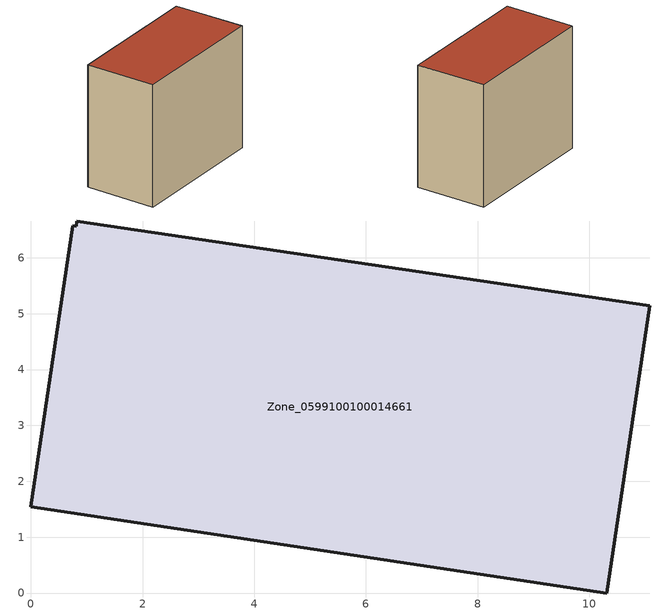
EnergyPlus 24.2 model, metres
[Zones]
Zone_0599100100014661
 floor ground (C_G): 10.31,0 0,1.54 0.75,6.58 0.82,6.57 0.82,6.66 11.08,5.15 z0
 wall outside (C_F): 10.31,0 11.08,5.15 0.82,6.66 0.82,6.57 0.75,6.58 0,1.54 10.31,0 z0:8.94
 roof outside (C_R): 0,1.54 10.31,0 11.08,5.15 0.82,6.66 0.82,6.57 0.75,6.58 z8.94
[BUILDING]
Pand.0599100100014661: North Axis=0; Terrain=City; Loads Convergence Tolerance Value=0.04; Temperature Convergence Tolerance Value=0.4; Solar Distribution=FullExterior; Maximum Number of Warmup Days=25; Minimum Number of Warmup Days=1
[Site:Location]
Rotterdam.The.Hague.AP_ZH_NLD Design_Conditions: Latitude=51.96; Longitude=4.45; Time Zone=1; Elevation=-4.5
[SITE:GROUNDTEMPERATURE:BUILDINGSURFACE]
18, 18, 18, 18, 18, 18, 18, 18, 18, 18, 18, 18
[MATERIAL] Thermal Absorptance=0.9; Solar Absorptance=0.7; Visible Absorptance=0.7
Name | Roughness | Thickness | Conductivity | Density | Specific Heat
G.TI.2015-2018 | MediumSmooth | 0.15 | 0.0428571 | 540 | 1210
F.TI.2015-2018 | Rough | 0.3 | 0.0666667 | 1920 | 840
R.TI.2015-2018 | MediumRough | 0.2 | 0.0333333 | 1500 | 1000
[CONSTRUCTION]
C_G: G.TI.2015-2018
C_F: F.TI.2015-2018
C_R: R.TI.2015-2018
[ZONE]
Zone_0599100100014661: Type=1; Multiplier=1; Ceiling Height=Autocalculate; Volume=Autocalculate; Floor Area=autocalculate; Part of Total Floor Area=Yes
[ZONEINFILTRATION:DESIGNFLOWRATE]
Infil_Zone_0599100100014661: Zone or ZoneList or Space or SpaceList=Zone_0599100100014661; Schedule=AlwaysOn; Design Flow Rate Calculation Method=Flow/Area; Flow Rate per Floor Area=0.0015; Constant Term Coefficient=1; Temperature Term Coefficient=0; Velocity Term Coefficient=0; Velocity Squared Term Coefficient=0
[HVACTEMPLATE:ZONE:IDEALLOADSAIRSYSTEM]
Zone_0599100100014661: Maximum Heating Supply Air Temperature=50; Minimum Cooling Supply Air Temperature=13; Maximum Heating Supply Air Humidity Ratio=0.0156; Minimum Cooling Supply Air Humidity Ratio=0.0077; Heating Limit=NoLimit; Cooling Limit=NoLimit; Dehumidification Control Type=ConstantSensibleHeatRatio; Cooling Sensible Heat Ratio=0.7; Dehumidification Setpoint=60; Humidification Control Type=None; Humidification Setpoint=30; Outdoor Air Method=None; Outdoor Air Flow Rate per Person=0.00944; Outdoor Air Flow Rate per Zone Floor Area=0; Outdoor Air Flow Rate per Zone=0; Demand Controlled Ventilation Type=None; Outdoor Air Economizer Type=NoEconomizer; Heat Recovery Type=None; Sensible Heat Recovery Effectiveness=0.7; Latent Heat Recovery Effectiveness=0.65
[ZONECONTROL:THERMOSTAT]
ThermostatControl_Zone_0599100100014661: Zone or ZoneList=Zone_0599100100014661; Control Type Schedule=DualSetpointControlType; Control 1=Thermostat_Zone_0599100100014661; Temperature Difference Between Cutout And Setpoint=0
[THERMOSTATSETPOINT:DUALSETPOINT]
Thermostat_Zone_0599100100014661: Heating Setpoint Temperature Schedule=HeatingSetpoint_Zone_0599100100014661; Cooling Setpoint Temperature Schedule=CoolingSetpoint_Zone_0599100100014661
[SCHEDULE:COMPACT]
HeatingSetpoint_Zone_0599100100014661: Through: 12/31, For: AllDays, Until: 24:00, 21
CoolingSetpoint_Zone_0599100100014661: Through: 12/31, For: AllDays, Until: 24:00, 24
DualSetpointControlType: Through: 12/31, For: AllDays, Until: 24:00, 4
AlwaysOn: Through: 12/31, For: AllDays, Until: 24:00, 1
